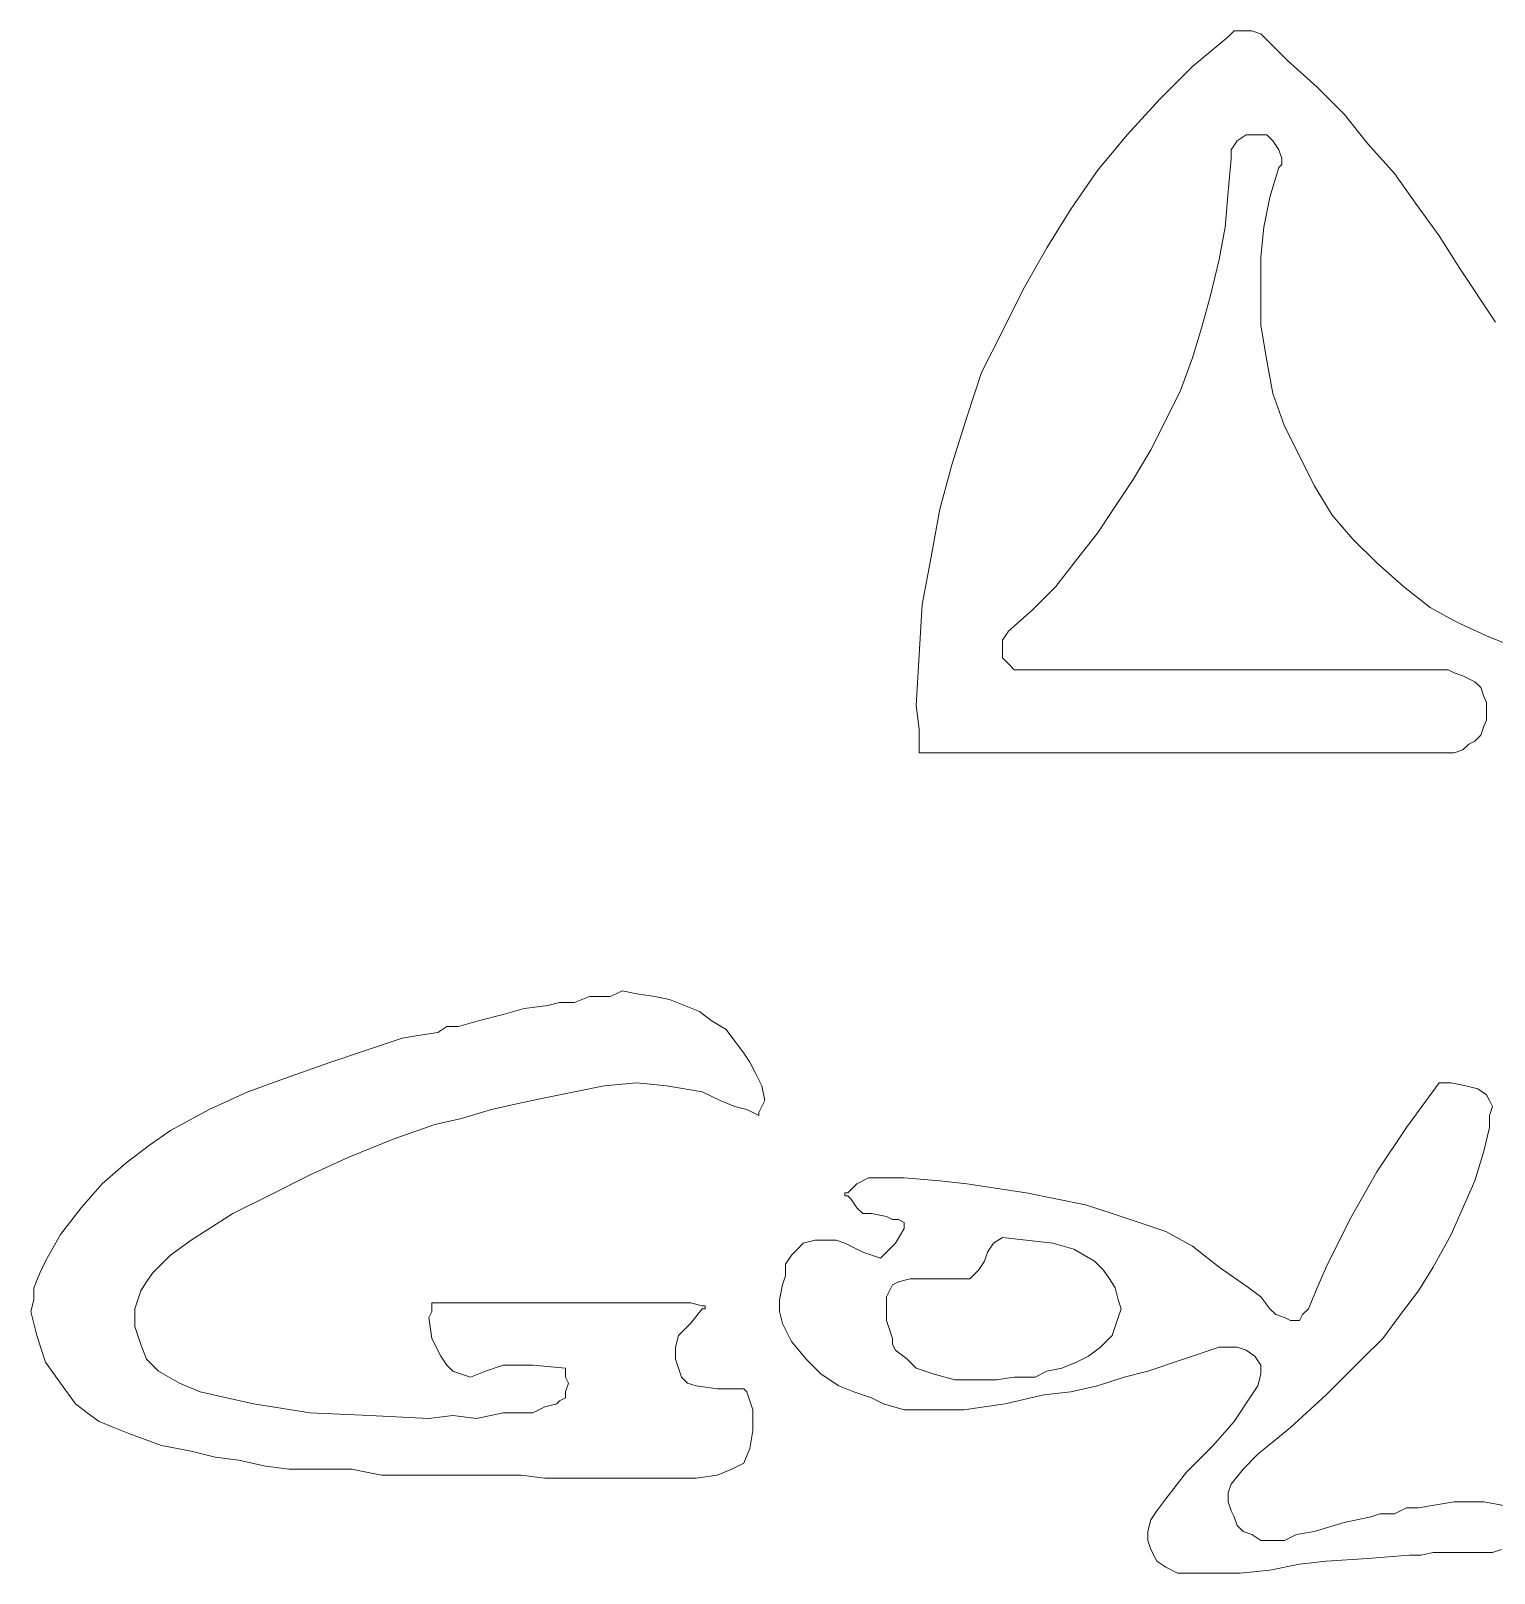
# Model space of a CAD drawing. Header units: millimetres. Extents: x -114775 to 228300, y -175499 to 108657.
# Drawn here: x -87085 to -86247, y -57162 to -56279 of the extents above; entities that cross this region are included whole.
import ezdxf
from ezdxf.enums import TextEntityAlignment as Align

# ---------------------------------------------------------------- set-up
doc = ezdxf.new("R2010")
doc.units = ezdxf.units.MM
doc.header["$LTSCALE"] = 1000
doc.layers.get('0').update_dxf_attribs({"linetype": 'CONTINUOUS'})
doc.layers.add('W-图框', color=251, linetype='CONTINUOUS')
doc.styles.add('WORD-2', font='simhei.ttf')
doc.styles.add('WORD-3', font='')
doc.styles.get('WORD-3').set_extended_font_data('SimSun')

# ---------------------------------------------------------------- blocks, each defined once
blk = doc.blocks.new('gslogo')
at = {"color": 251, "lineweight": 0}
for p, q in [((5185.077, -2036.668), (5185.701, -2036.147)), ((5185.701, -2036.147), (5185.806, -2036.043)), ((5185.806, -2036.043), (5185.962, -2036.043)), ((5185.962, -2036.043), (5186.118, -2036.043)), ((5186.118, -2036.043), (5186.274, -2036.095)), ((5186.274, -2036.095), (5186.743, -2036.564)), ((5184.504, -2037.241), (5185.077, -2036.668)), ((5186.743, -2036.564), (5187.263, -2037.032)), ((5183.931, -2037.865), (5184.504, -2037.241)), ((5187.263, -2037.032), (5187.732, -2037.501)), ((5187.732, -2037.501), (5188.149, -2038.022)), ((5183.411, -2038.49), (5183.931, -2037.865)), ((5185.858, -2037.97), (5185.754, -2038.126)), ((5186.014, -2037.865), (5185.858, -2037.97)), ((5186.17, -2037.865), (5186.014, -2037.865)), ((5186.378, -2037.865), (5186.17, -2037.865)), ((5186.482, -2037.97), (5186.378, -2037.865)), ((5186.587, -2038.126), (5186.482, -2037.97)), ((5188.149, -2038.022), (5188.617, -2038.542)), ((5185.754, -2038.282), (5185.701, -2038.855)), ((5185.754, -2038.126), (5185.754, -2038.282)), ((5186.639, -2038.282), (5186.587, -2038.126)), ((5186.639, -2038.386), (5186.639, -2038.282)), ((5182.942, -2039.167), (5183.411, -2038.49)), ((5186.43, -2038.959), (5186.587, -2038.438)), ((5186.587, -2038.438), (5186.639, -2038.386)), ((5188.617, -2038.542), (5188.982, -2039.063)), ((5185.701, -2038.855), (5185.649, -2039.48)), ((5186.326, -2039.48), (5186.43, -2038.959)), ((5188.982, -2039.063), (5189.398, -2039.636)), ((5182.525, -2039.844), (5182.942, -2039.167)), ((5185.649, -2039.48), (5185.545, -2040.052)), ((5186.274, -2040), (5186.326, -2039.48)), ((5189.398, -2039.636), (5189.763, -2040.208)), ((5182.109, -2040.573), (5182.525, -2039.844)), ((5185.545, -2040.052), (5185.389, -2040.677)), ((5186.274, -2040.573), (5186.274, -2040)), ((5189.763, -2040.208), (5190.387, -2041.146)), ((5181.744, -2041.302), (5182.109, -2040.573)), ((5185.389, -2040.677), (5185.233, -2041.25)), ((5186.274, -2041.198), (5186.274, -2040.573)), ((5185.233, -2041.25), (5185.077, -2041.77)), ((5186.378, -2041.823), (5186.274, -2041.198)), ((5181.38, -2042.031), (5181.744, -2041.302)), ((5185.077, -2041.77), (5184.868, -2042.343)), ((5186.482, -2042.395), (5186.378, -2041.823)), ((5181.12, -2042.812), (5181.38, -2042.031)), ((5184.868, -2042.343), (5184.608, -2042.864)), ((5186.691, -2042.968), (5186.482, -2042.395)), ((5180.859, -2043.645), (5181.12, -2042.812)), ((5184.608, -2042.864), (5184.348, -2043.385)), ((5186.951, -2043.489), (5186.691, -2042.968)), ((5184.348, -2043.385), (5184.035, -2043.905)), ((5180.651, -2044.426), (5180.859, -2043.645)), ((5187.211, -2044.009), (5186.951, -2043.489)), ((5184.035, -2043.905), (5183.723, -2044.374)), ((5187.524, -2044.53), (5187.211, -2044.009)), ((5180.495, -2045.259), (5180.651, -2044.426)), ((5183.723, -2044.374), (5183.411, -2044.842)), ((5187.888, -2044.947), (5187.524, -2044.53)), ((5183.411, -2044.842), (5183.046, -2045.311)), ((5188.305, -2045.363), (5187.888, -2044.947)), ((5180.339, -2046.092), (5180.495, -2045.259)), ((5183.046, -2045.311), (5182.682, -2045.78)), ((5188.773, -2045.78), (5188.305, -2045.363)), ((5182.682, -2045.78), (5182.265, -2046.196)), ((5189.242, -2046.144), (5188.773, -2045.78)), ((5180.287, -2046.977), (5180.339, -2046.092)), ((5189.711, -2046.404), (5189.242, -2046.144)), ((5182.265, -2046.196), (5181.849, -2046.561)), ((5190.283, -2046.665), (5189.711, -2046.404)), ((5181.849, -2046.561), (5181.744, -2046.717)), ((5190.804, -2046.873), (5190.283, -2046.665)), ((5181.744, -2046.717), (5181.744, -2046.873)), ((5181.744, -2046.873), (5181.744, -2047.029)), ((5180.234, -2047.862), (5180.287, -2046.977)), ((5181.744, -2047.029), (5181.849, -2047.133)), ((5181.849, -2047.133), (5181.953, -2047.237)), ((5181.953, -2047.237), (5182.109, -2047.237)), ((5182.109, -2047.237), (5189.554, -2047.237)), ((5189.554, -2047.237), (5189.659, -2047.29)), ((5189.659, -2047.29), (5189.815, -2047.342)), ((5189.815, -2047.342), (5189.919, -2047.394)), ((5189.919, -2047.394), (5190.023, -2047.446)), ((5190.023, -2047.446), (5190.127, -2047.55)), ((5190.127, -2047.55), (5190.179, -2047.706)), ((5190.179, -2047.706), (5190.231, -2047.81)), ((5180.287, -2048.279), (5180.234, -2047.862)), ((5190.231, -2047.81), (5190.231, -2047.966)), ((5190.231, -2047.966), (5190.231, -2048.123)), ((5180.287, -2048.695), (5180.287, -2048.279)), ((5190.179, -2048.227), (5190.127, -2048.383)), ((5190.231, -2048.123), (5190.179, -2048.227)), ((5189.919, -2048.539), (5189.815, -2048.643)), ((5190.023, -2048.487), (5189.919, -2048.539)), ((5190.127, -2048.383), (5190.023, -2048.487)), ((5189.554, -2048.695), (5180.287, -2048.695)), ((5189.659, -2048.695), (5189.554, -2048.695)), ((5189.815, -2048.643), (5189.659, -2048.695)), ((5174.872, -2052.965), (5174.976, -2052.913)), ((5174.976, -2052.913), (5175.08, -2052.861)), ((5175.08, -2052.861), (5175.34, -2052.913)), ((5175.08, -2052.861), (5175.08, -2052.861)), ((5175.34, -2052.913), (5175.653, -2052.965)), ((5172.997, -2053.277), (5173.362, -2053.173)), ((5173.362, -2053.173), (5173.778, -2053.121)), ((5173.778, -2053.121), (5173.986, -2053.069)), ((5173.986, -2053.069), (5174.247, -2053.069)), ((5174.247, -2053.069), (5174.507, -2052.965)), ((5174.507, -2052.965), (5174.872, -2052.965)), ((5175.653, -2052.965), (5175.913, -2053.017)), ((5175.913, -2053.017), (5176.173, -2053.121)), ((5176.173, -2053.121), (5176.434, -2053.225)), ((5172.216, -2053.486), (5172.581, -2053.381)), ((5172.581, -2053.381), (5172.997, -2053.277)), ((5176.434, -2053.225), (5176.642, -2053.381)), ((5176.642, -2053.381), (5176.902, -2053.538)), ((5170.602, -2053.902), (5171.227, -2053.694)), ((5171.227, -2053.694), (5171.539, -2053.642)), ((5171.539, -2053.642), (5171.852, -2053.59)), ((5171.852, -2053.59), (5172.008, -2053.486)), ((5172.008, -2053.486), (5172.216, -2053.486)), ((5176.902, -2053.538), (5177.058, -2053.746)), ((5169.977, -2054.11), (5170.602, -2053.902)), ((5177.058, -2053.746), (5177.215, -2053.954)), ((5177.215, -2053.954), (5177.319, -2054.11)), ((5169.248, -2054.371), (5169.977, -2054.11)), ((5177.319, -2054.11), (5177.423, -2054.319)), ((5168.519, -2054.631), (5169.248, -2054.371)), ((5174.767, -2054.527), (5174.247, -2054.631)), ((5175.34, -2054.475), (5174.767, -2054.527)), ((5175.861, -2054.527), (5175.34, -2054.475)), ((5176.173, -2054.579), (5175.861, -2054.527)), ((5177.423, -2054.319), (5177.527, -2054.527)), ((5177.527, -2054.527), (5177.579, -2054.787)), ((5188.825, -2055.256), (5189.398, -2054.475)), ((5189.398, -2054.475), (5189.606, -2054.475)), ((5189.398, -2054.475), (5189.398, -2054.475)), ((5189.606, -2054.475), (5189.867, -2054.527)), ((5189.867, -2054.527), (5190.075, -2054.579)), ((5167.843, -2054.943), (5168.519, -2054.631)), ((5173.726, -2054.735), (5173.257, -2054.839)), ((5174.247, -2054.631), (5173.726, -2054.735)), ((5176.486, -2054.631), (5176.173, -2054.579)), ((5176.798, -2054.787), (5176.486, -2054.631)), ((5177.058, -2054.891), (5176.798, -2054.787)), ((5177.579, -2054.787), (5177.475, -2054.995)), ((5190.075, -2054.579), (5190.231, -2054.683)), ((5190.231, -2054.683), (5190.283, -2054.787)), ((5190.283, -2054.787), (5190.335, -2054.891)), ((5167.166, -2055.308), (5167.843, -2054.943)), ((5172.789, -2054.943), (5172.268, -2055.1)), ((5173.257, -2054.839), (5172.789, -2054.943)), ((5177.267, -2054.943), (5177.058, -2054.891)), ((5177.475, -2055.048), (5177.267, -2054.943)), ((5177.475, -2054.995), (5177.475, -2054.995)), ((5177.475, -2054.995), (5177.475, -2055.048)), ((5190.335, -2054.891), (5190.283, -2055.048)), ((5190.283, -2055.048), (5190.283, -2055.256)), ((5166.801, -2055.568), (5167.166, -2055.308)), ((5171.8, -2055.204), (5171.071, -2055.464)), ((5172.268, -2055.1), (5171.8, -2055.204)), ((5188.305, -2056.037), (5188.825, -2055.256)), ((5190.283, -2055.256), (5190.179, -2055.672)), ((5166.385, -2055.881), (5166.801, -2055.568)), ((5171.071, -2055.464), (5170.29, -2055.776)), ((5165.968, -2056.245), (5166.385, -2055.881)), ((5170.29, -2055.776), (5169.613, -2056.089)), ((5190.179, -2055.672), (5190.023, -2056.193)), ((5169.613, -2056.089), (5168.884, -2056.453)), ((5179.193, -2056.245), (5179.401, -2056.141)), ((5179.401, -2056.141), (5179.662, -2056.141)), ((5179.662, -2056.141), (5180.026, -2056.141)), ((5180.026, -2056.141), (5180.651, -2056.193)), ((5187.836, -2056.87), (5188.305, -2056.037)), ((5165.604, -2056.662), (5165.968, -2056.245)), ((5178.985, -2056.453), (5178.985, -2056.401)), ((5178.985, -2056.401), (5179.037, -2056.401)), ((5179.037, -2056.401), (5179.193, -2056.245)), ((5180.651, -2056.193), (5181.12, -2056.245)), ((5181.12, -2056.245), (5182.161, -2056.401)), ((5182.161, -2056.401), (5183.202, -2056.61)), ((5190.023, -2056.193), (5189.606, -2057.13)), ((5165.239, -2057.13), (5165.604, -2056.662)), ((5168.884, -2056.453), (5168.259, -2056.766)), ((5179.037, -2056.453), (5178.985, -2056.453)), ((5179.089, -2056.505), (5179.037, -2056.453)), ((5179.193, -2056.662), (5179.089, -2056.505)), ((5179.297, -2056.766), (5179.193, -2056.662)), ((5183.202, -2056.61), (5183.671, -2056.766)), ((5168.259, -2056.766), (5167.53, -2057.234)), ((5179.453, -2056.766), (5179.297, -2056.766)), ((5179.714, -2056.818), (5179.453, -2056.766)), ((5179.818, -2056.87), (5179.714, -2056.818)), ((5179.922, -2056.87), (5179.818, -2056.87)), ((5180.026, -2056.922), (5179.922, -2056.87)), ((5180.026, -2057.026), (5180.026, -2056.922)), ((5183.671, -2056.766), (5184.139, -2056.922)), ((5184.139, -2056.922), (5184.608, -2057.078)), ((5187.42, -2057.703), (5187.836, -2056.87)), ((5164.979, -2057.599), (5165.239, -2057.13)), ((5167.53, -2057.234), (5167.166, -2057.495)), ((5178.256, -2057.286), (5178.464, -2057.234)), ((5178.464, -2057.234), (5178.672, -2057.234)), ((5178.672, -2057.234), (5178.829, -2057.234)), ((5178.829, -2057.234), (5178.985, -2057.286)), ((5179.87, -2057.286), (5180.026, -2057.026)), ((5181.744, -2057.182), (5181.588, -2057.286)), ((5182.161, -2057.234), (5181.744, -2057.182)), ((5181.744, -2057.182), (5181.744, -2057.182)), ((5182.63, -2057.286), (5182.161, -2057.234)), ((5184.608, -2057.078), (5185.077, -2057.338)), ((5189.606, -2057.13), (5189.294, -2057.703)), ((5167.166, -2057.495), (5166.853, -2057.807)), ((5177.944, -2057.651), (5178.048, -2057.495)), ((5178.048, -2057.495), (5178.152, -2057.391)), ((5178.152, -2057.391), (5178.256, -2057.286)), ((5178.985, -2057.286), (5179.297, -2057.443)), ((5179.297, -2057.443), (5179.61, -2057.547)), ((5179.61, -2057.547), (5179.87, -2057.286)), ((5181.484, -2057.443), (5181.432, -2057.599)), ((5181.588, -2057.286), (5181.484, -2057.443)), ((5182.994, -2057.391), (5182.63, -2057.286)), ((5183.358, -2057.599), (5182.994, -2057.391)), ((5185.077, -2057.338), (5185.545, -2057.703)), ((5164.875, -2057.807), (5164.979, -2057.599)), ((5177.944, -2057.859), (5177.944, -2057.651)), ((5181.328, -2057.755), (5181.172, -2057.911)), ((5181.432, -2057.599), (5181.328, -2057.755)), ((5183.515, -2057.755), (5183.358, -2057.599)), ((5183.619, -2057.911), (5183.515, -2057.755)), ((5185.545, -2057.703), (5186.066, -2058.067)), ((5187.263, -2058.067), (5187.42, -2057.703)), ((5189.294, -2057.703), (5189.034, -2058.119)), ((5164.771, -2058.067), (5164.875, -2057.807)), ((5166.749, -2057.963), (5166.645, -2058.119)), ((5166.853, -2057.807), (5166.749, -2057.963)), ((5177.839, -2058.276), (5177.891, -2058.015)), ((5177.891, -2058.015), (5177.944, -2057.859)), ((5179.818, -2058.015), (5179.766, -2058.119)), ((5179.922, -2057.963), (5179.818, -2058.015)), ((5180.13, -2057.911), (5179.922, -2057.963)), ((5180.391, -2057.911), (5180.13, -2057.911)), ((5180.651, -2057.911), (5180.391, -2057.911)), ((5180.911, -2057.911), (5180.651, -2057.911)), ((5181.172, -2057.911), (5180.911, -2057.911)), ((5183.723, -2058.067), (5183.619, -2057.911)), ((5164.718, -2058.484), (5164.771, -2058.276)), ((5164.771, -2058.276), (5164.771, -2058.067)), ((5166.593, -2058.276), (5166.541, -2058.432)), ((5166.645, -2058.119), (5166.593, -2058.276)), ((5177.839, -2058.484), (5177.839, -2058.276)), ((5179.766, -2058.119), (5179.714, -2058.224)), ((5179.714, -2058.224), (5179.714, -2058.328)), ((5183.775, -2058.276), (5183.723, -2058.067)), ((5183.827, -2058.432), (5183.775, -2058.276)), ((5186.066, -2058.067), (5186.274, -2058.224)), ((5186.274, -2058.224), (5186.43, -2058.432)), ((5187.107, -2058.432), (5187.263, -2058.067)), ((5189.034, -2058.119), (5188.721, -2058.536)), ((5164.823, -2058.9), (5164.718, -2058.484)), ((5166.541, -2058.432), (5166.541, -2058.744)), ((5171.695, -2058.588), (5171.748, -2058.484)), ((5171.748, -2058.953), (5171.695, -2058.588)), ((5171.748, -2058.484), (5171.748, -2058.328)), ((5171.748, -2058.328), (5172.841, -2058.328)), ((5172.841, -2058.328), (5173.882, -2058.328)), ((5173.882, -2058.328), (5174.924, -2058.328)), ((5174.924, -2058.328), (5176.017, -2058.328)), ((5176.017, -2058.328), (5176.277, -2058.328)), ((5176.277, -2058.328), (5176.486, -2058.38)), ((5176.486, -2058.432), (5176.277, -2058.692)), ((5176.486, -2058.38), (5176.486, -2058.38)), ((5176.486, -2058.38), (5176.538, -2058.38)), ((5176.538, -2058.432), (5176.486, -2058.432)), ((5176.538, -2058.38), (5176.538, -2058.432)), ((5177.891, -2058.692), (5177.839, -2058.484)), ((5179.714, -2058.328), (5179.714, -2058.64)), ((5183.723, -2058.744), (5183.775, -2058.588)), ((5183.775, -2058.588), (5183.827, -2058.432)), ((5186.43, -2058.432), (5186.535, -2058.536)), ((5186.535, -2058.536), (5186.691, -2058.588)), ((5186.691, -2058.588), (5186.795, -2058.64)), ((5186.951, -2058.64), (5187.003, -2058.536)), ((5187.003, -2058.536), (5187.107, -2058.432)), ((5188.721, -2058.536), (5188.409, -2058.953)), ((5166.541, -2058.744), (5166.645, -2059.057)), ((5176.277, -2058.692), (5176.069, -2058.9)), ((5178.048, -2059.005), (5177.891, -2058.692)), ((5179.714, -2058.64), (5179.818, -2058.953)), ((5183.671, -2058.9), (5183.723, -2058.744)), ((5186.795, -2058.64), (5186.951, -2058.64)), ((5164.979, -2059.369), (5164.823, -2058.9)), ((5166.645, -2059.057), (5166.749, -2059.317)), ((5171.904, -2059.265), (5171.748, -2058.953)), ((5176.069, -2058.9), (5176.017, -2059.109)), ((5176.017, -2059.109), (5176.017, -2059.317)), ((5178.308, -2059.317), (5178.048, -2059.005)), ((5179.818, -2058.953), (5179.818, -2059.057)), ((5179.818, -2059.057), (5179.87, -2059.161)), ((5183.254, -2059.265), (5183.463, -2059.109)), ((5183.463, -2059.109), (5183.671, -2058.9)), ((5185.545, -2059.109), (5184.92, -2059.317)), ((5185.701, -2059.109), (5185.545, -2059.109)), ((5185.858, -2059.109), (5185.701, -2059.109)), ((5186.014, -2059.161), (5185.858, -2059.109)), ((5188.409, -2058.953), (5188.044, -2059.317)), ((5165.239, -2059.734), (5164.979, -2059.369)), ((5166.749, -2059.317), (5166.957, -2059.525)), ((5172.008, -2059.421), (5171.904, -2059.265)), ((5176.017, -2059.317), (5176.069, -2059.473)), ((5178.568, -2059.577), (5178.308, -2059.317)), ((5179.87, -2059.161), (5180.078, -2059.317)), ((5180.078, -2059.317), (5180.234, -2059.473)), ((5182.786, -2059.473), (5183.046, -2059.369)), ((5183.046, -2059.369), (5183.254, -2059.265)), ((5184.92, -2059.317), (5184.296, -2059.525)), ((5186.17, -2059.265), (5186.014, -2059.161)), ((5186.274, -2059.421), (5186.17, -2059.265)), ((5188.044, -2059.317), (5187.42, -2059.942)), ((5166.957, -2059.525), (5167.322, -2059.734)), ((5172.112, -2059.525), (5172.008, -2059.421)), ((5172.268, -2059.577), (5172.112, -2059.525)), ((5172.424, -2059.629), (5172.268, -2059.577)), ((5172.685, -2059.525), (5172.424, -2059.629)), ((5172.997, -2059.421), (5172.685, -2059.525)), ((5173.518, -2059.421), (5172.997, -2059.421)), ((5174.091, -2059.473), (5173.518, -2059.421)), ((5174.091, -2059.629), (5174.091, -2059.473)), ((5174.143, -2059.734), (5174.091, -2059.629)), ((5176.069, -2059.473), (5176.121, -2059.629)), ((5176.121, -2059.629), (5176.225, -2059.734)), ((5178.881, -2059.786), (5178.568, -2059.577)), ((5180.234, -2059.473), (5180.547, -2059.577)), ((5180.547, -2059.577), (5180.911, -2059.681)), ((5181.64, -2059.681), (5181.953, -2059.629)), ((5181.953, -2059.629), (5182.317, -2059.629)), ((5182.317, -2059.629), (5182.525, -2059.525)), ((5182.525, -2059.525), (5182.786, -2059.473)), ((5183.879, -2059.629), (5183.411, -2059.786)), ((5184.296, -2059.525), (5183.879, -2059.629)), ((5186.222, -2059.786), (5186.274, -2059.577)), ((5186.274, -2059.577), (5186.274, -2059.421)), ((5165.5, -2060.098), (5165.239, -2059.734)), ((5167.322, -2059.734), (5167.686, -2059.89)), ((5167.686, -2059.89), (5168.624, -2060.098)), ((5174.091, -2059.89), (5174.143, -2059.734)), ((5174.091, -2059.994), (5174.091, -2059.89)), ((5176.225, -2059.734), (5176.381, -2059.786)), ((5176.381, -2059.786), (5176.746, -2059.838)), ((5176.746, -2059.838), (5177.11, -2059.838)), ((5177.11, -2059.838), (5177.215, -2059.838)), ((5177.215, -2059.838), (5177.267, -2059.89)), ((5177.267, -2059.89), (5177.371, -2060.202)), ((5179.141, -2059.89), (5178.881, -2059.786)), ((5179.453, -2059.994), (5179.141, -2059.89)), ((5180.911, -2059.681), (5181.276, -2059.681)), ((5181.276, -2059.681), (5181.64, -2059.681)), ((5182.473, -2059.942), (5181.796, -2060.098)), ((5182.942, -2059.89), (5182.473, -2059.942)), ((5183.411, -2059.786), (5182.942, -2059.89)), ((5185.806, -2060.41), (5186.118, -2059.942)), ((5186.118, -2059.942), (5186.222, -2059.786)), ((5187.42, -2059.942), (5186.795, -2060.515)), ((5165.708, -2060.254), (5165.5, -2060.098)), ((5168.624, -2060.098), (5169.613, -2060.254)), ((5173.518, -2060.254), (5173.726, -2060.15)), ((5173.726, -2060.15), (5173.934, -2060.098)), ((5173.934, -2060.098), (5173.986, -2060.046)), ((5173.986, -2060.046), (5174.091, -2059.994)), ((5177.371, -2060.202), (5177.371, -2060.567)), ((5179.558, -2060.046), (5179.453, -2059.994)), ((5179.662, -2060.098), (5179.558, -2060.046)), ((5180.026, -2060.202), (5179.662, -2060.098)), ((5180.391, -2060.202), (5180.026, -2060.202)), ((5180.703, -2060.202), (5180.391, -2060.202)), ((5181.068, -2060.202), (5180.703, -2060.202)), ((5181.796, -2060.098), (5181.068, -2060.202)), ((5165.916, -2060.41), (5165.708, -2060.254)), ((5166.176, -2060.515), (5165.916, -2060.41)), ((5169.613, -2060.254), (5170.654, -2060.306)), ((5170.654, -2060.306), (5171.695, -2060.358)), ((5171.695, -2060.358), (5172.112, -2060.306)), ((5172.112, -2060.306), (5172.529, -2060.358)), ((5172.529, -2060.358), (5172.997, -2060.254)), ((5172.997, -2060.254), (5173.518, -2060.254)), ((5185.441, -2060.827), (5185.806, -2060.41)), ((5166.437, -2060.619), (5166.176, -2060.515)), ((5167.009, -2060.827), (5166.437, -2060.619)), ((5177.371, -2060.567), (5177.319, -2060.879)), ((5186.535, -2060.723), (5186.222, -2060.983)), ((5186.795, -2060.515), (5186.535, -2060.723)), ((5167.53, -2060.931), (5167.009, -2060.827)), ((5167.947, -2061.035), (5167.53, -2060.931)), ((5177.319, -2060.879), (5177.215, -2061.139)), ((5184.973, -2061.296), (5185.441, -2060.827)), ((5186.222, -2060.983), (5185.962, -2061.244)), ((5168.363, -2061.087), (5167.947, -2061.035)), ((5168.832, -2061.191), (5168.363, -2061.087)), ((5169.248, -2061.244), (5168.832, -2061.191)), ((5169.821, -2061.244), (5169.248, -2061.244)), ((5170.342, -2061.244), (5169.821, -2061.244)), ((5170.602, -2061.296), (5170.342, -2061.244)), ((5177.006, -2061.244), (5176.746, -2061.348)), ((5177.215, -2061.139), (5177.006, -2061.244)), ((5185.962, -2061.244), (5185.754, -2061.504)), ((5170.862, -2061.348), (5170.602, -2061.296)), ((5171.383, -2061.348), (5170.862, -2061.348)), ((5171.852, -2061.348), (5171.383, -2061.348)), ((5172.372, -2061.348), (5171.852, -2061.348)), ((5172.841, -2061.348), (5172.372, -2061.348)), ((5173.31, -2061.348), (5172.841, -2061.348)), ((5173.726, -2061.4), (5173.31, -2061.348)), ((5174.195, -2061.4), (5173.726, -2061.4)), ((5174.611, -2061.4), (5174.195, -2061.4)), ((5175.236, -2061.4), (5174.611, -2061.4)), ((5176.017, -2061.4), (5175.236, -2061.4)), ((5176.381, -2061.4), (5176.017, -2061.4)), ((5176.746, -2061.348), (5176.381, -2061.4)), ((5184.608, -2061.764), (5184.973, -2061.296)), ((5185.754, -2061.504), (5185.701, -2061.66)), ((5184.452, -2061.972), (5184.608, -2061.764)), ((5185.701, -2061.66), (5185.701, -2061.816)), ((5185.701, -2061.816), (5185.754, -2061.972)), ((5189.346, -2061.868), (5189.659, -2061.816)), ((5189.659, -2061.816), (5190.179, -2061.816)), ((5190.179, -2061.816), (5190.752, -2061.92)), ((5184.348, -2062.129), (5184.452, -2061.972)), ((5185.754, -2061.972), (5185.806, -2062.077)), ((5185.806, -2062.077), (5185.858, -2062.233)), ((5187.732, -2062.181), (5188.201, -2062.077)), ((5188.201, -2062.077), (5188.357, -2062.025)), ((5188.357, -2062.025), (5188.617, -2062.025)), ((5188.617, -2062.025), (5188.825, -2061.92)), ((5188.825, -2061.92), (5189.034, -2061.92)), ((5189.034, -2061.92), (5189.346, -2061.868)), ((5184.296, -2062.337), (5184.348, -2062.129)), ((5184.296, -2062.493), (5184.296, -2062.337)), ((5185.858, -2062.233), (5185.962, -2062.337)), ((5185.962, -2062.337), (5186.118, -2062.389)), ((5186.899, -2062.389), (5187.211, -2062.337)), ((5187.211, -2062.337), (5187.732, -2062.181)), ((5184.348, -2062.649), (5184.296, -2062.493)), ((5186.118, -2062.389), (5186.274, -2062.493)), ((5186.274, -2062.493), (5186.43, -2062.493)), ((5186.43, -2062.493), (5186.691, -2062.493)), ((5186.691, -2062.493), (5186.899, -2062.389)), ((5184.452, -2062.858), (5184.348, -2062.649)), ((5184.608, -2062.962), (5184.452, -2062.858)), ((5186.951, -2062.91), (5186.43, -2063.014)), ((5187.42, -2062.858), (5186.951, -2062.91)), ((5188.149, -2062.806), (5187.42, -2062.858)), ((5188.878, -2062.753), (5188.149, -2062.806)), ((5189.086, -2062.753), (5188.878, -2062.753)), ((5189.294, -2062.701), (5189.086, -2062.753)), ((5189.815, -2062.701), (5189.294, -2062.701)), ((5190.335, -2062.701), (5189.815, -2062.701)), ((5190.492, -2062.649), (5190.335, -2062.701)), ((5184.816, -2063.066), (5184.608, -2062.962)), ((5185.129, -2063.066), (5184.816, -2063.066)), ((5185.389, -2063.066), (5185.129, -2063.066)), ((5185.91, -2063.066), (5185.389, -2063.066)), ((5186.43, -2063.014), (5185.91, -2063.066))]:
    blk.add_line(p, q, dxfattribs=at)
blk = doc.blocks.new('A2 图框')
at = {"layer": 'W-图框', "xscale": 0.6533317239809548, "yscale": 0.6533317239809548, "zscale": 0.6533317239809548}
blk.add_blockref('gslogo', (-3426.481, 1723.795), dxfattribs=at)
at = {"layer": 'W-图框', "color": 35, "lineweight": 0, "style": 'WORD-3', "width": 0.65}
blk.add_attdef('建设单位', text='', height=3, dxfattribs=at).set_placement((-32, 300.486), align=Align.MIDDLE)
at = {"layer": 'W-图框', "color": 35, "ltscale": 1000, "style": 'WORD-2'}
for tag, height, width, p in [('项目名称英文翻译', 3.5, 0.8, (-21.14, 246.277)), ('项目名称', 7, 0.7, (-41.375, 246.277)), ('项目名称', 7, 0.7, (-30.732, 246.277))]:
    blk.add_attdef(tag, text='', height=height, rotation=90, dxfattribs=dict(at, width=width)).set_placement(p, align=Align.MIDDLE)
at = {"layer": 'W-图框', "color": 35, "lineweight": 0, "style": 'WORD-2'}
for tag, p in [('2013.01.01', (-41.463, 175.996)), ('2013.03.01', (-13.424, 175.996)), ('2013.05.01', (-41.463, 168.996)), ('2013.06.01', (-13.424, 168.996)), ('2013.08.01', (-41.463, 161.996)), ('2013.09.01', (-13.424, 161.996)), ('2013.09.01', (-32, 112.996))]:
    blk.add_attdef(tag, text='', height=1.8, dxfattribs=at).set_placement(p, align=Align.MIDDLE)
at = {"layer": 'W-图框', "color": 35, "ltscale": 1000, "style": 'WORD-2', "width": 0.78}
blk.add_attdef('FS2011000', text='', height=3.5, dxfattribs=at).set_placement((-32, 11.452), align=Align.MIDDLE)

msp = doc.modelspace()

# ---------------------------------------------------------------- block references
at = {"layer": 'W-图框', "xscale": 50, "yscale": 50, "zscale": 50}
msp.add_blockref('A2 图框', (-84474.53, -75958.6), dxfattribs=at)

doc.saveas('drawing.dxf')
